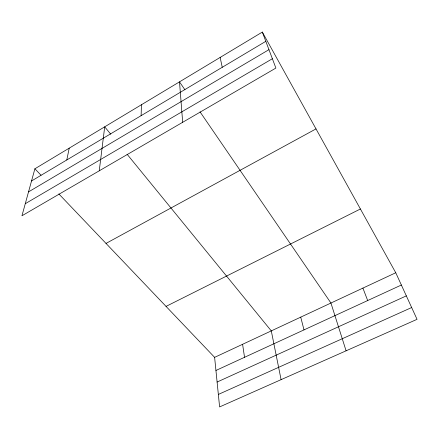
<?xml version="1.0" encoding="UTF-8"?>
<svg xmlns="http://www.w3.org/2000/svg" width="439" height="439" viewBox="0 0 439 439"><rect width="100%" height="100%" fill="white"/><g stroke="black" fill="none" stroke-linecap="round" stroke-linejoin="round"><path stroke-width="0.66" d="M141.117 115.66L141.451 104.734M99.241 170.826L104.712 126.822L110.738 134.202M66.794 159.961L69.214 148.157M34.89 168.79L21.95 215.779L275.89 68.067L262.33 32.074L34.89 168.79L40.997 175.194M31.531 180.978L265.814 41.326M28.53 191.887L268.953 49.656M25.275 203.701L272.372 58.733M106.018 243.415L316.009 128.901M166.041 306.389L360.414 208.991M214.622 357.357L395.758 272.756L417.05 319.329L219.604 406.926L214.622 357.357L58.848 193.928M215.939 370.472L401.367 285.021M217.102 382.051L406.333 295.881M218.348 394.436L411.661 307.536M127.101 154.254L271.291 330.891L281.092 379.647M184.923 89.786L179.502 81.863L182.679 122.289M200.036 111.857L330.935 303.031L346.091 350.81M262.33 32.074L395.758 272.756M362.905 288.099L367.684 300.545M300.726 317.139L304.002 329.892M220.142 57.432L222.244 67.299M242.597 344.291L244.534 357.297"/></g></svg>
